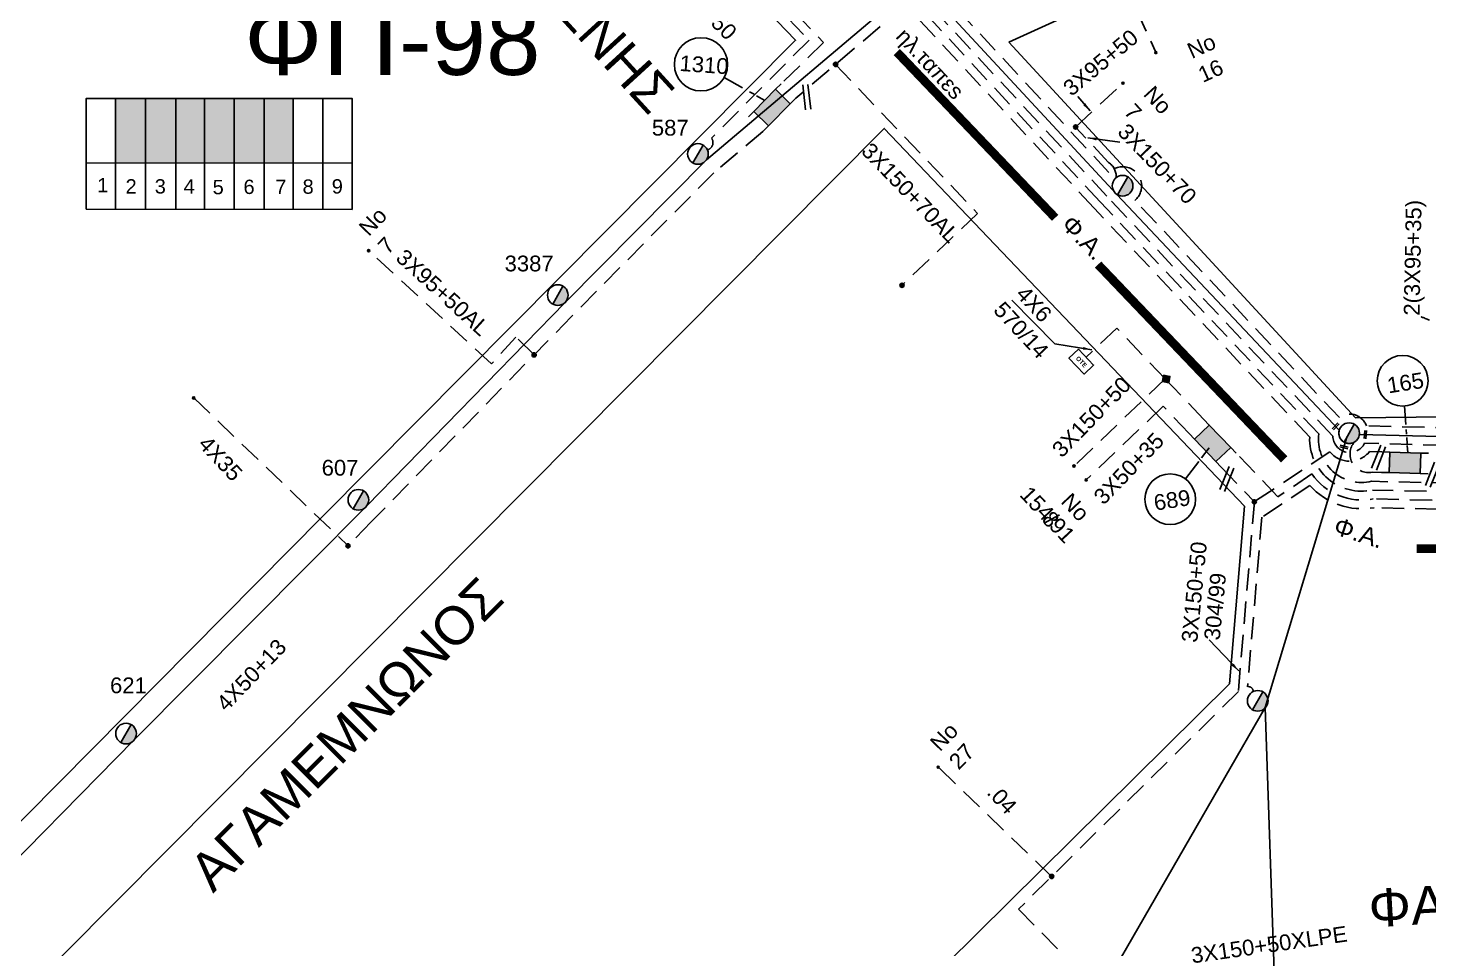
# Model space of a CAD drawing. Header units: millimetres. Extents: x 1421 to 13344, y 800 to 1949.
# Drawn here: x 12153 to 12312.9, y 1270.1 to 1375.2 of the extents above; entities that cross this region are included whole.
import ezdxf

# ---------------------------------------------------------------- set-up
doc = ezdxf.new("R2010")
doc.units = ezdxf.units.MM
doc.linetypes.add('DASHED', pattern=[19.05, 12.7, -6.35])
for name, color, linetype in [('Link Box 4 Διευθύνσεων', 7, 'Continuous'), ('Pillar OTE', 7, 'Continuous'), ('Άγνωστα', 7, 'Continuous'), ('Γυμνά εναέρια ΧΤ (3Φ)   4x35CU', 7, 'Continuous'), ('Γυμνά εναέρια ΧΤ και ΦΟΠ (3Φ)   4x50+16AL', 7, 'Continuous'), ('Επιγραφές - Σχήματα', 7, 'Continuous'), ('Καλωδια Χ.Τ 3x95+35', 7, 'DASHED'), ('Καλωδια Χ.Τ. 3x50+35', 7, 'Continuous'), ('Καλωδια ΧΤ  3X95+50', 7, 'Continuous'), ('Καλώδια ΧΤ   3x150+50CU', 7, 'DASHED'), ('Καλώδια ΧΤ   3x150+70AL', 7, 'DASHED'), ('Μηχανική τομή', 7, 'Continuous'), ('Στύλος ΦΜ', 7, 'Continuous'), ('Στύλος ΦΜ @ 1', 7, 'Continuous'), ('Συνδέσεις', 7, 'Continuous'), ('Τομή', 7, 'Continuous'), ('Υπόβαθρο ΔΕΗ', 7, 'Continuous'), ('Υπόγεια Καλώδια Δικτύου ΧΤ   .04', 7, 'DASHED'), ('Υπόγεια καλώδια Παροχών ΧΤ   4x6', 7, 'DASHED')]:
    doc.layers.add(name, color=color, linetype=linetype)
doc.styles.add('arial', font='ARIAL.TTF')
doc.styles.get("Standard").update_dxf_attribs({"font": 'ARIAL.TTF'})
doc.linetypes.add('SYN_LINE', pattern='A,0.5,-0.0001,["/\\/\\/\\/",Standard,S=0.1,R=0,X=0,Y=-0.05],-0.25', length=0.7501)
doc.dimstyles.new('ISO-25', dxfattribs={"dimtxt": 2.5, "dimasz": 2.5, "dimexe": 1.25, "dimexo": 0.625, "dimtad": 1, "dimtxsty": 'Standard', "dimcen": 2.5, "dimadec": 0, "dimazin": 0, "dimtfac": 1, "dimtmove": 0, "dimatfit": 3, "dimfxl": 1, "dimarcsym": 0})

# ---------------------------------------------------------------- blocks, each defined once
blk = doc.blocks.new('LINK BOX 4 ΑΝΑΧΩΡΗΣΕΩΝ')
at = {"layer": 'Link Box 4 Διευθύνσεων', "ltscale": 40}
blk.add_hatch(color=256, dxfattribs=at).paths.add_polyline_path([(-3.54, 0), (-3.54, -4.67), (3.54, -4.67), (3.54, 0)])
for p, q in [((-3.54, 0), (-5.33, 0)), ((5.33, 0), (3.54, 0)), ((-3.54, -4.67), (-5.33, -4.67)), ((5.33, -4.67), (3.54, -4.67))]:
    blk.add_line(p, q, dxfattribs=at)
blk.add_lwpolyline([(-3.54, -4.67), (-3.54, 0), (3.54, 0), (3.54, -4.67)], close=True, dxfattribs=at)
blk = doc.blocks.new('ΥΠΑΡΧΩΝ ΤΣΙΜΕΝΤΕΝΙΟΣ ΣΤΥΛΟΣ')
at = {"layer": 'Στύλος ΦΜ'}
blk.add_hatch(color=7, dxfattribs=at).paths.add_polyline_path([(-1.29, -2.28, 0.574793), (2.62, 0, 0.268822), (1.3, 2.27)])
at = {"layer": 'Στύλος ΦΜ', "color": 7}
blk.add_line((-1.29, -2.28), (1.3, 2.27), dxfattribs=at)
blk.add_circle((0, 0), 2.62, dxfattribs=at)
at = {"layer": 'Στύλος ΦΜ', "flags": 4}
for tag, p in [('ΑΡΙΘΜΟΣ', (-4.68, 8.05)), ('ΤΥΠΟΣ', (-4.91, 3.03))]:
    blk.add_attdef(tag, p, '', height=4, dxfattribs=at)
blk = doc.blocks.new('_ΣΥΝΔΕΣΗ')
at = {"layer": 'Συνδέσεις', "linetype": 'SYN_LINE', "ltscale": 40}
blk.add_hatch(color=256, dxfattribs=at).paths.add_polyline_path([(0.5, -0.01, 1), (-0.5, -0.01, 1)])
at = {"layer": 'Συνδέσεις'}
blk.add_circle((0, -0.01), 0.5, dxfattribs=at)
blk = doc.blocks.new('ΜΗΧΑΝΙΚΗ ΤΟΜΗ')
at = {"layer": 'Μηχανική τομή', "ltscale": 40}
for p, q in [((-1.89, 0.78), (1.89, 0.78)), ((1.89, 0), (-1.89, 0))]:
    blk.add_line(p, q, dxfattribs=at)
blk = doc.blocks.new('ΤΟΜΗ')
at = {"layer": 'Τομή', "ltscale": 40}
for p, q in [((-5.68, 0), (5.68, 0)), ((5.68, -2.33), (-5.68, -2.33))]:
    blk.add_line(p, q, dxfattribs=at)
blk = doc.blocks.new('TSONTA XT1')
at = {"ltscale": 40}
h = blk.add_hatch(color=256, dxfattribs=at)
h.dxf.hatch_style = 1
h.paths.add_polyline_path([(595.96, 2487.66), (597.07, 2488.77), (595.96, 2489.87), (594.85, 2488.77)])
blk.add_lwpolyline([(594.85, 2488.77), (595.96, 2489.87), (597.07, 2488.77), (595.96, 2487.66)], close=True, dxfattribs=at)
blk = doc.blocks.new('PILLAR ΟΤΕ')
at = {"layer": 'Pillar OTE', "ltscale": 40}
blk.add_lwpolyline([(-3.31, 2.02), (3.39, 2.02), (3.39, -1.99), (-3.31, -1.99)], close=True, dxfattribs=at)
at = {"layer": 'Pillar OTE', "insert": (-1.81, 0.71), "char_height": 1.3575, "width": 109.961, "attachment_point": 1}
blk.add_mtext('{\\fArial|b1|i0|c161|p34;OTE}', dxfattribs=at)

msp = doc.modelspace()

# ---------------------------------------------------------------- hatches: boundary and pattern name
at = {"layer": 'Καλώδια ΧΤ   3x150+50CU', "linetype": 'DASHED', "ltscale": 0.2}
h = msp.add_hatch(color=30, dxfattribs=at)
h.dxf.hatch_style = 1
h.paths.add_polyline_path([(12166.4594, 1367.15313), (12163.01952, 1367.15335), (12163.01906, 1359.79276), (12166.45894, 1359.78942)])
h = msp.add_hatch(color=85, dxfattribs=at)
h.dxf.hatch_style = 1
h.paths.add_polyline_path([(12169.89897, 1367.15292), (12166.4594, 1367.15313), (12166.45894, 1359.78942), (12169.89851, 1359.78608)])
h = msp.add_hatch(color=6, dxfattribs=at)
h.dxf.hatch_style = 1
h.paths.add_polyline_path([(12173.19652, 1367.15271), (12169.89897, 1367.15292), (12169.89851, 1359.78608), (12173.19606, 1359.78288)])
h = msp.add_hatch(color=173, dxfattribs=at)
h.dxf.hatch_style = 1
h.paths.add_polyline_path([(12176.58252, 1367.1525), (12173.19652, 1367.15271), (12173.19606, 1359.78288), (12176.58206, 1359.77959)])
h = msp.add_hatch(color=151, dxfattribs=at)
h.dxf.hatch_style = 1
h.paths.add_polyline_path([(12179.97917, 1367.15229), (12176.58252, 1367.1525), (12176.58206, 1359.77959), (12179.9787, 1359.77629)])
h = msp.add_hatch(color=1, dxfattribs=at)
h.dxf.hatch_style = 1
h.paths.add_polyline_path([(12183.31621, 1367.15208), (12179.97917, 1367.15229), (12179.9787, 1359.77629), (12183.31575, 1359.77305)])

# ---------------------------------------------------------------- linework, layer by layer
at = {"color": 85, "const_width": 1}
for points in [[(12252.18543, 1372.45157), (12270.25244, 1353.53508)], [(12275.14934, 1348.20352), (12296.38389, 1325.97055)], [(12311.50441, 1315.77745), (12346.58379, 1315.68063)]]:
    msp.add_lwpolyline(points, dxfattribs=at)
at = {"layer": 'Pillar OTE', "ltscale": 40}
for points in [[(12159.69082, 1354.51327), (12159.69161, 1367.15356), (12190.02469, 1367.15166), (12190.0239, 1354.48391), (12159.69082, 1354.5142)], [(12163.01873, 1354.51087), (12163.01952, 1367.15335)], [(12166.45861, 1354.50744), (12166.4594, 1367.15313)], [(12169.89818, 1354.504), (12169.89897, 1367.15292)], [(12173.19573, 1354.50071), (12173.19652, 1367.15271)], [(12176.58173, 1354.49733), (12176.58252, 1367.1525)], [(12179.97837, 1354.49394), (12179.97917, 1367.15229)], [(12183.31542, 1354.49061), (12183.31621, 1367.15208)], [(12186.7038, 1354.48722), (12186.70459, 1367.15187)], [(12159.69115, 1359.79599), (12190.02423, 1359.76653)]]:
    msp.add_lwpolyline(points, dxfattribs=at)
at = {"layer": 'Άγνωστα'}
msp.add_lwpolyline([(12312.97355, 1341.86222), (12312.84737, 1341.90909), (12312.7162, 1341.95922), (12312.58534, 1342.01023), (12312.4601, 1342.05971), (12312.34579, 1342.10529), (12312.24772, 1342.14457), (12312.16987, 1342.17574), (12312.11093, 1342.1993), (12312.06828, 1342.2163), (12312.03929, 1342.22782), (12312.02131, 1342.23492), (12312.01173, 1342.23867), (12312.00791, 1342.24014), (12312.00722, 1342.24039)], dxfattribs=at)
at = {"layer": 'Άγνωστα', "linetype": 'Continuous', "ltscale": 0.2}
msp.add_lwpolyline([(12294.22046, 1297.66558), (12295.33002, 1265.34036), (12312.18779, 1248.94112)], dxfattribs=at)
at = {"layer": 'Γυμνά εναέρια ΧΤ (3Φ)   4x35CU', "color": 85, "linetype": 'DASHED', "ltscale": 0.2}
msp.add_lwpolyline([(12171.95929, 1332.98818), (12189.56166, 1316.11233)], dxfattribs=at)
at = {"layer": 'Γυμνά εναέρια ΧΤ και ΦΟΠ (3Φ)   4x50+16AL', "color": 30, "linetype": 'Continuous', "ltscale": 0.2}
for points in [[(12139.04058, 1268.54053), (12146.67341, 1275.1771), (12165.17496, 1293.97397), (12191.70576, 1320.66964), (12214.33168, 1343.88276), (12230.4613, 1360.15319), (12253.80169, 1379.90799)], [(12304.96868, 1328.82502), (12326.11681, 1328.28551), (12356.42703, 1322.18839)]]:
    msp.add_lwpolyline(points, dxfattribs=at)
at = {"layer": 'Γυμνά εναέρια ΧΤ και ΦΟΠ (3Φ)   4x50+16AL', "color": 62, "linetype": 'Continuous', "ltscale": 0.2}
msp.add_lwpolyline([(12254.38499, 1380.93117), (12277.30361, 1356.204), (12302.67224, 1329.30627)], dxfattribs=at)
at = {"layer": 'Γυμνά εναέρια ΧΤ και ΦΟΠ (3Φ)   4x50+16AL', "color": 6, "linetype": 'Continuous', "ltscale": 0.2}
msp.add_lwpolyline([(12201.77231, 1189.38398), (12214.34104, 1204.01501), (12250.36544, 1239.68027), (12275.82165, 1265.7102), (12294.22046, 1297.66558), (12303.53979, 1328.50888)], dxfattribs=at)
at = {"layer": 'Καλωδια Χ.Τ 3x95+35', "color": 85, "linetype": 'DASHED', "ltscale": 0.2}
msp.add_lwpolyline([(12210.79798, 1337.89979), (12208.72849, 1339.91693), (12205.93824, 1336.88412), (12191.86032, 1349.83609)], dxfattribs=at)
at = {"layer": 'Καλωδια Χ.Τ. 3x50+35', "color": 133, "linetype": 'DASHED', "ltscale": 0.2}
msp.add_lwpolyline([(12285.53243, 1328.92746), (12282.57228, 1332.02618), (12273.78542, 1323.63226)], dxfattribs=at)
at = {"layer": 'Καλωδια ΧΤ  3X95+50', "color": 62, "linetype": 'DASHED', "ltscale": 0.2}
msp.add_lwpolyline([(12272.58747, 1363.89402), (12278.05714, 1368.96963)], dxfattribs=at)
at = {"layer": 'Καλώδια ΧΤ   3x150+50CU', "color": 85, "linetype": 'DASHED', "ltscale": 0.2}
for points in [[(12211.50129, 1400.9802), (12214.54896, 1403.90963), (12226.42614, 1391.59906, -0.853513573), (12229.99986, 1387.89493), (12243.83346, 1373.55656), (12238.67154, 1368.51302)], [(12385.82207, 1327.93945), (12397.39296, 1338.9686), (12368.63005, 1369.1242), (12328.03404, 1330.78818, -0.510889366), (12326.21976, 1327.29083), (12305.55162, 1327.81006, -0.780017763), (12301.9443, 1328.62063), (12276.15142, 1356.00469), (12255.70937, 1378.03383, 0.336684257), (12257.43021, 1381.144), (12265.38094, 1383.97746), (12258.91599, 1402.11823)]]:
    msp.add_lwpolyline(points, format="xyb", dxfattribs=at)
at = {"layer": 'Καλώδια ΧΤ   3x150+50CU', "color": 30, "linetype": 'DASHED', "ltscale": 0.2}
for points in [[(12212.36962, 1400.07681), (12214.68422, 1402.30161), (12225.73796, 1390.84453, 0.766549296), (12229.20327, 1387.25278), (12242.16487, 1373.81822), (12231.04186, 1362.62139, -0.526686291), (12230.57246, 1361.28259)], [(12382.48622, 1331.43915), (12391.16124, 1339.70802), (12368.4793, 1363.49031), (12356.25752, 1351.93763), (12357.63007, 1350.48412), (12334.19155, 1328.35043, -0.383494921), (12325.51003, 1321.33586), (12318.30142, 1321.48632), (12317.69464, 1320.21693), (12306.63409, 1320.46089, -0.259446326), (12299.32284, 1322.98109), (12293.83484, 1319.36965), (12292.20598, 1300.0324, -0.489902072), (12292.84195, 1299.47458)]]:
    msp.add_lwpolyline(points, format="xyb", dxfattribs=at)
at = {"layer": 'Καλώδια ΧΤ   3x150+50CU', "color": 1, "linetype": 'DASHED', "ltscale": 0.2}
msp.add_lwpolyline([(12386.68662, 1327.03243), (12398.98216, 1338.75231), (12368.66879, 1370.53619), (12327.13392, 1331.31358, 0.603707873), (12323.8207, 1329.34441), (12305.76389, 1329.80506, 0.506022439), (12302.70324, 1330.73185), (12279.35037, 1355.52537, 1.053469912), (12276.37792, 1358.70088), (12257.87533, 1378.63998, 0.118409292), (12258.53551, 1380.4763), (12266.65861, 1383.37118), (12259.85796, 1402.45392)], format="xyb", dxfattribs=at)
at = {"layer": 'Καλώδια ΧΤ   3x150+50CU', "color": 5, "linetype": 'DASHED', "ltscale": 0.2}
for points in [[(12292.56153, 1387.86719, 0.675936313), (12291.35605, 1386.68013), (12278.01451, 1380.6188), (12281.6994, 1372.50804)], [(12385.03644, 1328.76366), (12395.88379, 1339.10315), (12368.59502, 1367.7157), (12352.01222, 1352.05608), (12353.3979, 1350.60431), (12331.29608, 1329.74239, -0.433765259), (12325.66836, 1324.33168), (12316.43479, 1324.5375), (12315.82362, 1323.25892), (12306.36714, 1323.4675, -0.520259781), (12300.32518, 1328.88115), (12275.42093, 1355.32176), (12254.11949, 1378.277, -0.57670443), (12254.44789, 1379.7565)]]:
    msp.add_lwpolyline(points, format="xyb", dxfattribs=at)
at = {"layer": 'Καλώδια ΧΤ   3x150+50CU', "color": 173, "linetype": 'DASHED', "ltscale": 0.2}
msp.add_lwpolyline([(12384.17855, 1329.6637), (12394.30179, 1339.31297), (12368.55171, 1366.31225), (12353.4297, 1352.01924), (12354.8073, 1350.5682), (12332.28585, 1329.30165, -0.412656095), (12325.61558, 1323.33307), (12317.05343, 1323.51298), (12316.44729, 1322.24492), (12306.46529, 1322.4651, -0.487799961), (12299.29426, 1328.51718), (12274.69044, 1354.63882), (12253.19035, 1377.80815), (12240.64695, 1367.19169)], format="xyb", dxfattribs=at)
at = {"layer": 'Καλώδια ΧΤ   3x150+50CU', "color": 133, "linetype": 'DASHED', "ltscale": 0.2}
msp.add_lwpolyline([(12383.33558, 1330.54807), (12392.73471, 1339.50714), (12368.52124, 1364.89521), (12354.84361, 1351.97843), (12356.21632, 1350.52476), (12333.24902, 1328.83578, -0.396445279), (12325.5628, 1322.33447), (12317.67743, 1322.49965), (12317.07097, 1321.23092), (12306.55358, 1321.46291, -0.295673625), (12299.5457, 1324.30606), (12295.65883, 1321.70595), (12290.5914, 1327.0106)], format="xyb", dxfattribs=at)
at = {"layer": 'Καλώδια ΧΤ   3x150+50CU', "color": 85, "linetype": 'DASHED', "ltscale": 0.2}
msp.add_lwpolyline([(12236.90297, 1363.40032), (12231.32292, 1358.67748), (12215.07004, 1342.28272), (12192.21032, 1318.82972), (12189.56166, 1316.11233)], dxfattribs=at)
at = {"layer": 'Καλώδια ΧΤ   3x150+50CU', "color": 133, "linetype": 'DASHED', "ltscale": 0.2}
msp.add_lwpolyline([(12287.22013, 1330.53969), (12282.81096, 1335.15526), (12272.39768, 1325.20766)], dxfattribs=at)
at = {"layer": 'Καλώδια ΧΤ   3x150+50CU', "color": 151, "linetype": 'DASHED', "ltscale": 0.2}
msp.add_lwpolyline([(12307.5385, 1326.82169), (12306.13185, 1326.86906, -0.480032046), (12301.59713, 1326.83212), (12301.59713, 1326.83212), (12292.97971, 1321.13156)], format="xyb", dxfattribs=at)
at = {"layer": 'Καλώδια ΧΤ   3x150+50CU', "color": 62, "linetype": 'DASHED', "ltscale": 0.2}
msp.add_lwpolyline([(12307.47337, 1324.48859), (12306.42171, 1324.51794, -0.712168094), (12304.39752, 1327.94936)], format="xyb", dxfattribs=at)
at = {"layer": 'Καλώδια ΧΤ   3x150+50CU', "color": 151, "linetype": 'DASHED', "ltscale": 0.2}
msp.add_lwpolyline([(12289.21304, 1325.07456), (12292.97971, 1321.13156), (12291.15501, 1299.46932), (12266.06685, 1274.64406), (12273.171, 1267.46817), (12269.2058, 1263.46405)], dxfattribs=at)
at = {"layer": 'Καλώδια ΧΤ   3x150+50CU', "linetype": 'DASHED', "ltscale": 0.2}
msp.add_arc((12303.79911, 1328.96378), 1.17777, 163.0944725, 353.2339349, dxfattribs=at)
at = {"layer": 'Καλώδια ΧΤ   3x150+70AL', "color": 173, "linetype": 'DASHED', "ltscale": 0.2}
msp.add_lwpolyline([(12245.19612, 1371.04201), (12261.38555, 1354.04011), (12252.77752, 1345.84343)], dxfattribs=at)
at = {"layer": 'Καλώδια ΧΤ   3x150+70AL', "color": 62, "linetype": 'DASHED', "ltscale": 0.2}
msp.add_lwpolyline([(12277.21713, 1358.11503, 0.273112106), (12276.34626, 1359.8434), (12272.58747, 1363.89402)], format="xyb", dxfattribs=at)
at = {"layer": 'Υπόβαθρο ΔΕΗ'}
for points in [[(12264.95011, 1373.58501), (12441.91163, 1453.98222), (12445.81817, 1444.40748), (12325.27748, 1330.93591), (12304.52623, 1330.70137), (12264.95011, 1373.58501)], [(12074.69037, 1319.86896), (12188.42144, 1427.91297), (12240.63742, 1373.79167), (12186.65165, 1319.44766), (12130.24479, 1262.51948), (12074.69037, 1319.86896)], [(12232.4781, 1369.54964), (12234.57113, 1368.36968)], [(12235.37415, 1367.91697), (12235.89226, 1367.62487)], [(12236.16397, 1367.4717), (12237.11422, 1366.93599)], [(12139.62215, 1251.95951), (12250.75222, 1363.74063), (12291.84738, 1320.65076), (12290.13894, 1300.36881), (12189.453, 1200.73792), (12139.62215, 1251.95951)], [(12270.21754, 1339.13865), (12265.32496, 1344.14492)], [(12310.11363, 1332.05165), (12310.26037, 1329.93691)], [(12310.29793, 1329.39559), (12310.33556, 1328.85334)], [(12310.36299, 1328.458), (12310.41246, 1327.74514)], [(12286.94382, 1326.14976), (12287.81271, 1327.30161)], [(12310.42522, 1327.56118), (12310.48224, 1326.73952)], [(12285.12157, 1323.73408), (12286.63667, 1325.74258)]]:
    msp.add_lwpolyline(points, dxfattribs=at)
for centre, radius in [((12229.83921, 1371.04584), 3.03354), ((12309.90403, 1334.93887), 2.89482), ((12283.37761, 1321.42354), 2.89482)]:
    msp.add_circle(centre, radius, dxfattribs=at)
at = {"layer": 'Υπόγεια Καλώδια Δικτύου ΧΤ   .04', "color": 151, "ltscale": 0.2}
msp.add_lwpolyline([(12269.84596, 1278.38357), (12256.90164, 1290.85653)], dxfattribs=at)
at = {"layer": 'Υπόγεια καλώδια Παροχών ΧΤ   4x6', "color": 133, "linetype": 'DASHED', "ltscale": 0.2}
msp.add_lwpolyline([(12282.81096, 1335.15526), (12277.28493, 1340.93998), (12273.74171, 1337.60411)], dxfattribs=at)

# ---------------------------------------------------------------- block references
at = {"layer": 'Link Box 4 Διευθύνσεων'}
for p, xscale, yscale, zscale, rotation in [((12237.11422, 1366.93599), 0.4999999999999998, 0.4999999999999998, 0.4999999999999998, 45.36035786957052), ((12289.06044, 1328.61324), 0.4999999999999999, 0.4999999999999999, 0.4999999999999999, 313.6898198086051), ((12310.20165, 1326.74735), 0.4999999999999998, 0.4999999999999998, 0.4999999999999998, 358.4011800515383)]:
    msp.add_blockref('LINK BOX 4 ΑΝΑΧΩΡΗΣΕΩΝ', p, dxfattribs=dict(at, xscale=xscale, yscale=yscale, zscale=zscale, rotation=rotation))
at = {"layer": 'Pillar OTE', "xscale": 0.375, "yscale": 0.375, "zscale": 0.375, "rotation": 313.6426660536036}
msp.add_blockref('PILLAR ΟΤΕ', (12273.20922, 1337.12979), dxfattribs=at)
at = {"layer": 'Μηχανική τομή', "xscale": 0.2500000000001927, "yscale": 0.2500000000001927, "zscale": 0.2500000000001927}
for p, rotation in [((12302.32546, 1329.67395), 47.56232238098838), ((12305.74467, 1328.79647), 85.07129513331539), ((12303.18278, 1327.29345), 345.6835762021376)]:
    msp.add_blockref('ΜΗΧΑΝΙΚΗ ΤΟΜΗ', p, dxfattribs=dict(at, rotation=rotation))
at = {"layer": 'Στύλος ΦΜ @ 1', "ltscale": 40}
ref = msp.add_blockref('ΥΠΑΡΧΩΝ ΤΣΙΜΕΝΤΕΝΙΟΣ ΣΤΥΛΟΣ', (12229.48978, 1360.81899), dxfattribs=dict(at, xscale=0.4499999999998181, yscale=0.4499999999998181, zscale=0.4499999999998181))
ref.add_attrib('ΤΥΠΟΣ', '587', (12224.23337, 1362.91523), dxfattribs={"layer": 'Στύλος ΦΜ', "height": 1.8, "flags": 4})
at = {"layer": 'Στύλος ΦΜ @ 1', "ltscale": 40, "xscale": 0.4499999999998181, "yscale": 0.4499999999998181, "zscale": 0.4499999999998181}
for p in [(12277.94688, 1357.19058), (12303.79911, 1328.96378), (12293.36913, 1298.42139)]:
    msp.add_blockref('ΥΠΑΡΧΩΝ ΤΣΙΜΕΝΤΕΝΙΟΣ ΣΤΥΛΟΣ', p, dxfattribs=at)
at = {"layer": 'Στύλος ΦΜ @ 1', "ltscale": 40}
ref = msp.add_blockref('ΥΠΑΡΧΩΝ ΤΣΙΜΕΝΤΕΝΙΟΣ ΣΤΥΛΟΣ', (12213.49851, 1344.71522), dxfattribs=dict(at, xscale=0.4499999999998181, yscale=0.4499999999998181, zscale=0.4499999999998181))
ref.add_attrib('ΤΥΠΟΣ', '3387', (12207.43076, 1347.42408), dxfattribs={"layer": 'Στύλος ΦΜ', "height": 1.8, "flags": 4})
ref = msp.add_blockref('ΥΠΑΡΧΩΝ ΤΣΙΜΕΝΤΕΝΙΟΣ ΣΤΥΛΟΣ', (12190.7481, 1321.35522), dxfattribs=dict(at, xscale=0.4499999999998181, yscale=0.4499999999998181, zscale=0.4499999999998181))
ref.add_attrib('ΤΥΠΟΣ', '607', (12186.55432, 1324.11701), dxfattribs={"layer": 'Στύλος ΦΜ', "height": 1.8, "flags": 4})
ref = msp.add_blockref('ΥΠΑΡΧΩΝ ΤΣΙΜΕΝΤΕΝΙΟΣ ΣΤΥΛΟΣ', (12164.2372, 1294.68653), dxfattribs=dict(at, xscale=0.4499999999998181, yscale=0.4499999999998181, zscale=0.4499999999998181))
ref.add_attrib('ΤΥΠΟΣ', '621', (12162.40588, 1299.28958), dxfattribs={"layer": 'Στύλος ΦΜ', "height": 1.8, "flags": 4})
at = {"layer": 'Συνδέσεις'}
for p, xscale, yscale, zscale in [((12281.74375, 1372.39376), 0.25, 0.25, 0.25), ((12245.19612, 1371.04201), 0.4777242751394019, 0.4777242751394019, 0.4777242751394019), ((12277.98296, 1368.9008), 0.25, 0.25, 0.25), ((12272.58747, 1363.89402), 0.4777242751394019, 0.4777242751394019, 0.4777242751394019), ((12191.91725, 1349.78372), 0.25, 0.25, 0.25), ((12252.76931, 1345.83561), 0.4777242751394019, 0.4777242751394019, 0.4777242751394019), ((12210.79798, 1337.89979), 0.4777242751394019, 0.4777242751394019, 0.4777242751394019), ((12171.95929, 1332.98818), 0.25, 0.25, 0.25), ((12272.39768, 1325.20766), 0.25, 0.25, 0.25), ((12273.78542, 1323.63226), 0.25, 0.25, 0.25), ((12292.9842, 1321.13026), 0.4777242751394019, 0.4777242751394019, 0.4777242751394019), ((12189.56166, 1316.11233), 0.4777242751394019, 0.4777242751394019, 0.4777242751394019), ((12256.90164, 1290.85653), 0.25, 0.25, 0.25), ((12269.84596, 1278.38357), 0.4777242751394019, 0.4777242751394019, 0.4777242751394019)]:
    msp.add_blockref('_ΣΥΝΔΕΣΗ', p, dxfattribs=dict(at, xscale=xscale, yscale=yscale, zscale=zscale))
at = {"layer": 'Συνδέσεις', "xscale": 0.4722079889930647, "yscale": 0.4722079889930647, "zscale": 0.4722079889930647, "rotation": 34.03632876482109}
msp.add_blockref('TSONTA XT1', (12707.50237, 203.74664), dxfattribs=at)
at = {"layer": 'Τομή', "xscale": 0.2499999999998873, "yscale": 0.2499999999998873, "zscale": 0.2499999999998873}
for p, rotation in [((12242.20031, 1367.34736), 276.4449300510373), ((12307.42983, 1326.06599), 248.1909067709115), ((12313.56905, 1324.10383), 248.1909067709115), ((12290.11791, 1323.64169), 248.1909067709115)]:
    msp.add_blockref('ΤΟΜΗ', p, dxfattribs=dict(at, rotation=rotation))

# ---------------------------------------------------------------- texts
at = {"ltscale": 40, "char_height": 4, "style": 'arial'}
for s, insert, width, attachment_point, rotation in [('{\\H1.083x;ΦANEPΩMENHΣ}', (12195.15475, 1402.98591), 50.2149778, 1, 312.4591004), ('{\\H1.083x;AΓAMEMNΩNOΣ}', (12171.09346, 1279.48055), 67.4273804, 1, 44.9992483), ('{\\H1.083x;ΠΛATEIA\\PΦANEΡΩMENHΣ}', (12329.15416, 1285.43941), 50.8524206, 2, 3.2060314)]:
    msp.add_mtext(s, dxfattribs=dict(at, insert=insert, width=width, attachment_point=attachment_point, rotation=rotation))
at = {"ltscale": 30, "char_height": 1.63441, "width": 11.2572904, "attachment_point": 1}
for s, insert in [('1', (12160.93698, 1358.07459)), ('2', (12164.17545, 1357.94113)), ('3', (12167.50603, 1357.94113)), ('4', (12170.80954, 1357.94113)), ('5', (12174.11305, 1357.85995)), ('6', (12177.63318, 1357.88701)), ('7', (12181.26163, 1357.88701)), ('8', (12184.37559, 1357.91407)), ('9', (12187.70617, 1357.94113))]:
    msp.add_mtext(s, dxfattribs=dict(at, insert=insert))
at = {"layer": 'Άγνωστα', "color": 7, "char_height": 1.8, "attachment_point": 1}
for s, gutter_width, insert, rotation in [('3X150XLPE+50', 12.5, (12221.44197, 1387.68092), 314.7892299), ('3X95+50', 12.5, (12270.96118, 1368.7072), 39.6922886), ('1310', 12.5, (12227.46683, 1372.09593), 356.0092251), ('3X150+70', 12.5, (12278.54553, 1364.4719), 313.9831801), ('2(3X95+35)', 12.5, (12310.02813, 1342.38792), 88.9521787), ('3X95+50AL', 12.5, (12196.10258, 1350.12792), 317.7172056), ('4Χ6', 1.96155, (12266.97359, 1345.94654), 313.1237209), ('570/14', 1.96155, (12264.40943, 1344.14492), 313.1237209), ('3X150+50', 12.5, (12269.71967, 1327.30925), 45.8272142), ('165', 12.5, (12308.00774, 1335.2753), 9.0165632), ('3X50+35', 12.5, (12274.4747, 1321.92703), 45.8272142), ('4X35', 12.5, (12173.66644, 1328.83596), 313.1237209), ('154/91', 1.96155, (12267.41889, 1323.09029), 313.1237209), ('689', 12.5, (12281.38079, 1321.89181), 9.0165632), ('3X150+50', 12.5, (12284.65657, 1305.18574), 84.3808466), ('304/99', 12.5, (12287.2303, 1305.44734), 84.3808466), ('4X50+13', 12.5, (12174.37145, 1298.34063), 46.2596131), ('3X150+50XLPE', 12.5, (12285.64478, 1270.23926), 8.0565703)]:
    msp.add_mtext_dynamic_manual_height_columns(s, width=1.8, gutter_width=gutter_width, heights=[0.04535], dxfattribs=dict(at, insert=insert, rotation=rotation))
at = {"layer": 'Άγνωστα', "color": 7}
note = msp.add_mtext_dynamic_manual_height_columns('ηλ.ταπεs^J', width=1.8, gutter_width=12.5, heights=[0.04535, 0], dxfattribs=dict(at, insert=(12243.52908, 1385.83561), char_height=1.8, attachment_point=1, rotation=312.9264974))
for column, words in zip(note.columns.linked_columns, ['\\P\\P']):
    column.text = words
note = msp.add_mtext_dynamic_manual_height_columns('No ', width=1.8, gutter_width=2.09602, heights=[0.04535, 0], dxfattribs=dict(at, insert=(12281.56218, 1371.67921), char_height=1.8, attachment_point=1, rotation=24.3685301))
for column, words in zip(note.columns.linked_columns, ['16']):
    column.text = words
note = msp.add_mtext_dynamic_manual_height_columns('No ', width=1.8, gutter_width=2.09602, heights=[0.04535, 0], dxfattribs=dict(at, insert=(12278.91262, 1371.65287), char_height=1.8, attachment_point=1, rotation=312.425115))
for column, words in zip(note.columns.linked_columns, ['7']):
    column.text = words
note = msp.add_mtext_dynamic_manual_height_columns('No ', width=1.8, gutter_width=1.5734, heights=[0.04535, 0], dxfattribs=dict(at, insert=(12188.29846, 1350.1324), char_height=1.8, attachment_point=1, rotation=46.2596131))
for column, words in zip(note.columns.linked_columns, ['7']):
    column.text = words
note = msp.add_mtext_dynamic_manual_height_columns('No ', width=1.8, gutter_width=1.96155, heights=[0.04535, 0], dxfattribs=dict(at, insert=(12269.5462, 1325.06016), char_height=1.8, attachment_point=1, rotation=313.1237209))
for column, words in zip(note.columns.linked_columns, ['8']):
    column.text = words
note = msp.add_mtext_dynamic_manual_height_columns('No ', width=1.8, gutter_width=1.73367, heights=[0.04535, 0], dxfattribs=dict(at, insert=(12253.34224, 1291.26451), char_height=1.8, attachment_point=1, rotation=45.8272142))
for column, words in zip(note.columns.linked_columns, ['27']):
    column.text = words
at = {"layer": 'Επιγραφές - Σχήματα', "color": 85, "linetype": 'Continuous', "char_height": 2.019182, "width": 8.1175664, "attachment_point": 1}
for insert, rotation in [((12272.25327, 1354.03602), 313.914932), ((12302.48238, 1319.4238), 342.4075005)]:
    msp.add_mtext('Φ.Α.', dxfattribs=dict(at, insert=insert, rotation=rotation))
at = {"layer": 'Καλώδια ΧΤ   3x150+70AL', "color": 7, "insert": (12249.30348, 1362.2834), "char_height": 1.8, "attachment_point": 1, "rotation": 313.9831801}
msp.add_mtext_dynamic_manual_height_columns('3X150+70AL', width=1.8, gutter_width=12.5, heights=[0.04535], dxfattribs=at)
at = {"layer": 'Υπόβαθρο ΔΕΗ', "insert": (12177.71177, 1378.50762), "char_height": 8, "attachment_point": 1}
msp.add_mtext_dynamic_manual_height_columns('Φ{\\H1.0833x;Π}-98', width=84.657329, gutter_width=12.5, heights=[0], dxfattribs=at)
at = {"layer": 'Υπόγεια Καλώδια Δικτύου ΧΤ   .04', "color": 7, "insert": (12263.66051, 1289.09376), "char_height": 1.8, "attachment_point": 1, "rotation": 313.1237209}
msp.add_mtext_dynamic_manual_height_columns('.04', width=1.8, gutter_width=12.5, heights=[0.04535], dxfattribs=at)

# ---------------------------------------------------------------- leaders
at = {"layer": 'Επιγραφές - Σχήματα', "ltscale": 40}
for points in [[(12274.2355, 1365.74073), (12272.82211, 1367.36502)], [(12273.98735, 1362.65844), (12277.61909, 1362.16713)], [(12274.42521, 1338.48483), (12270.21754, 1339.13865)], [(12291.1956, 1301.82707), (12287.83374, 1305.38454)]]:
    msp.add_leader(points, dimstyle='ISO-25', override={"dimasz": 1, "dimtad": 0}, dxfattribs=at)

doc.saveas('drawing.dxf')
